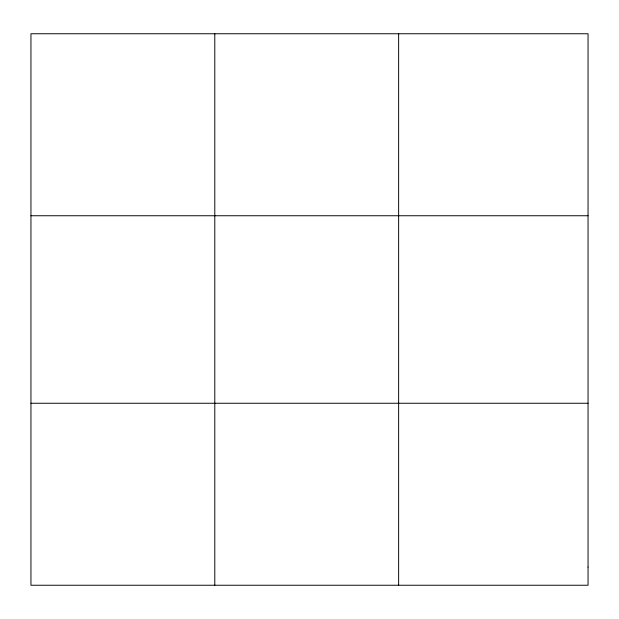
<?xml version="1.0" encoding="UTF-8"?>
<svg xmlns="http://www.w3.org/2000/svg" width="619" height="619" viewBox="0 0 619 619"><rect width="100%" height="100%" fill="white"/><g stroke="black" fill="none" stroke-linecap="round" stroke-linejoin="round"><path stroke-width="0.93" d="M214.793 585.241L214.793 33.759M398.636 585.241L398.636 33.759M30.95 215.745L588.05 215.745M30.95 403.255L588.05 403.255M588.05 567.043L588.05 585.241L30.95 585.241L30.95 33.759L588.05 33.759L588.05 567.043"/></g></svg>
